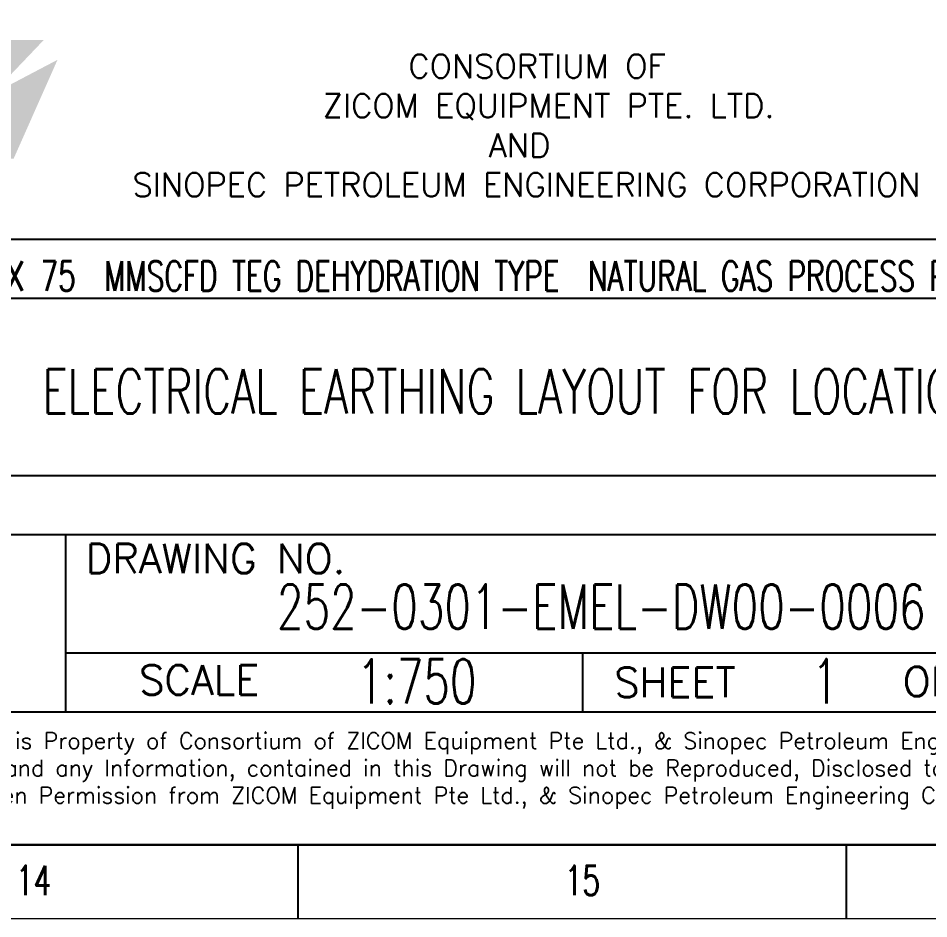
# Model space of a CAD drawing. Header units: inches. Extents: x 19 to 654008, y 34 to 210034.
# Drawn here: x 250419 to 281243, y 34 to 30507 of the extents above; entities that cross this region are included whole.
import ezdxf
from ezdxf.enums import TextEntityAlignment as Align

# ---------------------------------------------------------------- set-up
doc = ezdxf.new("R2010")
doc.units = ezdxf.units.IN
doc.header["$MEASUREMENT"] = 0
doc.layers.add('Layout', color=6, linetype='Continuous', lineweight=20)
doc.layers.add('TEG BORDER', color=7, linetype='Continuous')
doc.styles.add('1', font='isocp.shx')
doc.styles.add('HZTXT', font='txt_qlt.shx', dxfattribs={"width": 0.7, "bigfont": 'hztxt.shx'})
doc.styles.add('TEG BORDER', font='txt_qlt.shx', dxfattribs={"width": 0.7, "bigfont": 'hztxt.shx'})

# ---------------------------------------------------------------- blocks, each defined once
blk = doc.blocks.new('ZICOM LOGO')
at = {"layer": 'TEG BORDER', "true_color": 0xff3333}
blk.add_hatch(color=20, dxfattribs=at).paths.add_polyline_path([(6.201, 2.803), (3.231, -3.888), (-4.69, -3.888), (-0.905, 0.069), (-5.564, -2.608), (-2.768, 4.141), (5.269, 4.141), (1.775, 0.476)])
at = {"layer": 'TEG BORDER', "color": 172, "style": '1'}
blk.add_text('ZICOM', height=2.2147, dxfattribs=at).set_placement((-4.507, -7.183))

msp = doc.modelspace()

# ---------------------------------------------------------------- linework, layer by layer
for p, q in [((244519, 2534), (294519, 2534)), ((259894, 34), (259894, 2534)), ((278456, 34), (278456, 2534))]:
    msp.add_line(p, q)
at = {"color": 5, "lineweight": 15}
msp.add_lwpolyline([(19, 210034), (297019, 210034), (297019, 34), (19, 34)], close=True, dxfattribs=at)
msp.add_lwpolyline([(2519, 207534), (294519, 207534), (294519, 2534), (2519, 2534)], close=True)
at = {"layer": 'TEG BORDER'}
for p, q in [((244519, 23034), (294519, 23034)), ((244519, 21034), (294519, 21034)), ((244519, 15034), (294519, 15034)), ((244519, 13034), (294519, 13034)), ((252019, 13034), (252019, 7034)), ((252019, 9034), (287019, 9034)), ((269519, 9034), (269519, 7034)), ((244519, 7034), (294519, 7034))]:
    msp.add_line(p, q, dxfattribs=at)
at = {"layer": 'TEG BORDER', "color": 0}
msp.add_line((244519, 7034), (294519, 7034), dxfattribs=at)

# ---------------------------------------------------------------- block references
at = {"xscale": 499.9999999999999, "yscale": 499.9999999999999, "zscale": 499.9999999999999}
msp.add_blockref('ZICOM LOGO', (248649, 27699), dxfattribs=at)

# ---------------------------------------------------------------- texts
at = {"char_height": 1000, "width": 1000, "attachment_point": 7, "style": 'TEG BORDER'}
for s, insert in [('\\pi-16.667;14', (250355, 831)), ('15', (268917, 831))]:
    msp.add_mtext(s, dxfattribs=dict(at, insert=insert))
at = {"layer": 'Layout', "color": 0, "style": 'HZTXT', "width": 0.7}
for s, p in [('ELECTRICAL EARTHING LAYOUT FOR LOCATION J', (267888, 17131)), ('252-0301-EMEL-DW00-0006', (270155, 9847)), ('1:750', (263909, 7316)), ('1', (277733, 7322))]:
    msp.add_text(s, height=1500, dxfattribs=at).set_placement(p, align=Align.CENTER)
at = {"layer": 'TEG BORDER', "color": 7, "style": 'TEG BORDER'}
for s, height, p in [('CONSORTIUM OF', 800, (263628, 28483)), ('ZICOM EQUIPMENT PTE. LTD.', 800, (260729, 27144)), ('AND', 800, (266346, 25805)), ('SINOPEC PETROLEUM ENGINEERING CORPORATION', 800, (254289, 24470)), ('This Drawing is Property of Consortium of ZICOM Equipment Pte Ltd., & Sinopec Petroleum Engineering', 551, (245280, 5784)), ('Corporation and any Information, contained in this Drawing will not be Reproduced, Disclosed to others without', 551, (245306, 4860)), ('Explicit Written Permission from ZICOM Equipment Pte Ltd., & Sinopec Petroleum Engineering Corporation.', 551, (245280, 3937))]:
    msp.add_text(s, height=height, dxfattribs=at).set_placement(p)
at = {"layer": 'TEG BORDER', "style": 'TEG BORDER'}
for s, p in [(' DRAWING NO.', (252019, 11725)), ('SCALE', (254514, 7616)), ('SHEET', (270595, 7534))]:
    msp.add_text(s, height=1000, dxfattribs=at).set_placement(p)
at = {"layer": 'TEG BORDER', "color": 0, "style": 'TEG BORDER'}
msp.add_text('OF', height=1000, dxfattribs=at).set_placement((280364, 7562))
at = {"layer": 'TEG BORDER', "insert": (244519, 22034), "char_height": 1000, "width": 50000, "attachment_point": 4, "style": 'TEG BORDER'}
msp.add_mtext('\\pi4324.9,t8619.3;2 {\\H1.5x;x\\H0.66667x; 75  MMSCFD TEG DEHYDRATION TYPE  NATURAL GAS PROCESS PLANT}', dxfattribs=at)

doc.saveas('drawing.dxf')
